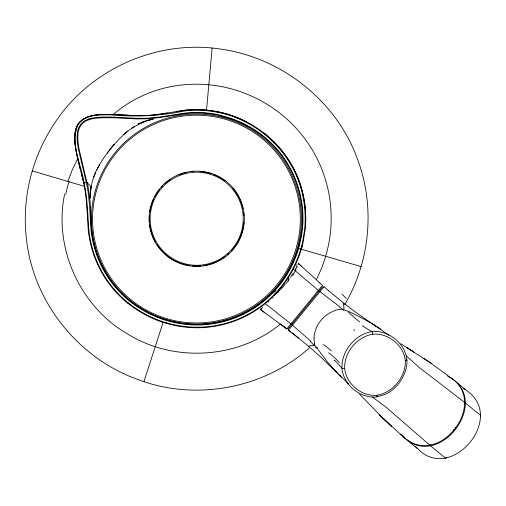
<?xml version="1.0" encoding="UTF-8"?>
<svg xmlns="http://www.w3.org/2000/svg" width="506" height="506" viewBox="0 0 506 506"><rect width="100%" height="100%" fill="white"/><g stroke="black" fill="none" stroke-linecap="round" stroke-linejoin="round"><path stroke-width="0.76" d="M90.46 187.631L91.067 187.302L90.96 186.625L90.087 198.01L90.96 186.625L86.874 182.362M313.929 338.04C314.504 326.661 322.145 316.105 332.531 311.57C340.917 306.819 349.108 311.392 356.692 315.447C364.358 319.254 371.91 323.34 379.051 328.084M206.518 110.15L212.128 48.051M90.353 192.704L91.099 187.005M64.61 194.228C53.396 247.972 80.062 306.737 127.657 334.004C174.228 362.922 238.225 358.811 280.577 323.966M91.067 187.302C93.724 170.832 103.724 156.879 114.192 144.381L107.209 153.122M75.634 129.776C72.864 142.395 77.051 155.184 79.822 167.41M302.449 245.075L302.177 246.112M281.216 287.528A112.737 112.737 0 0 0 301.304 249.205L303.005 242.791L305.181 229.711A108.701 108.701 0 0 0 303.537 196.72C295.498 154.665 260.198 120.175 218.371 111.927A105.849 105.849 0 0 0 205.025 110.017A108.834 108.834 0 0 0 184.829 110.327L156.31 114.672M302.114 246.371L301.31 249.205L298.148 248.269A109.397 109.397 0 0 1 280.254 283.366A104.691 104.691 0 0 1 167.22 320.07M344.75 304.523C370.183 261.279 375.294 206.752 357.672 159.687C336.863 100.922 281.285 57.241 219.762 48.943C155.993 39.462 88.455 69.98 53.813 124.438C32.074 157.467 21.866 198.036 26.28 237.396C32.384 300.608 77.121 357.464 136.721 379.07C194.127 401.536 263.12 389.038 309.147 348.09M116.816 114.622C103.945 114.533 87.405 112.408 78.341 123.679C73.319 131.307 74.502 141.073 75.837 149.605M75.736 129.315L77.02 125.924M325.756 256.314L321.626 268.186L316.408 279.679M143.913 381.657L163.103 322.398M67.918 181.439L71.972 170.541L77.797 158.511M93.73 176.955L95.723 172.034M96.918 169.51L99.461 164.785M77.241 125.558L79.006 122.838L81.283 120.536M296.731 265.017L297.028 264.53M288.781 278.382L288.249 279.185M287.098 328.615L286.832 328.938L322.512 285.346L319.862 283.006M455.096 427.893L455.653 427.159M323.606 287.155L324.011 286.662L328.407 290.507M323.998 286.674L288.42 330.14L293.056 333.701M288.648 329.861L288.42 330.14L298.597 338.052M288.205 328.773L322.626 286.725M453.37 430.043L453.958 429.341M112.383 146.557L119.802 138.385L125.766 132.755L123.521 134.647M278.294 292.145L277.547 292.987M262.804 307.06L260.552 309.628L286.826 328.938L284.018 326.8M127.828 130.978L125.596 132.895L134.292 126.43M112.99 114.736C131.383 98.689 154.64 88.512 178.808 85.369A133.046 133.046 0 0 1 237.447 90.675A139.106 139.106 0 0 1 278.907 112.427A133.318 133.318 0 0 1 325.649 256.283M81.599 120.276L82.908 119.327M131.838 128.119L143.628 121.832L137.841 124.109L153.767 118.556L142.294 121.895M83.25 119.106C89.195 115.45 96.38 114.742 103.199 114.438A127.506 127.063 -2.5 0 1 109.309 114.356M89.164 119.707C82.314 121.37 77.899 127.999 77.93 134.874A40.157 40.138 -41 0 0 77.886 139.232L78.063 142.053A84.097 84.072 -33.7 0 0 78.917 148.384L86.887 182.356M88.942 119.03C82.541 120.649 77.772 126.437 77.399 133.034A37.836 37.817 -62.9 0 0 77.209 139.264M261.336 309.571L260.596 309.653M148.011 120.434L153.565 118.973M88.278 193.279A151.572 151.269 -86.2 0 0 86.343 182.546L86.823 182.432L86.362 182.476L86.007 181.104L78.253 148.498A87.886 87.829 -64.8 0 1 77.456 142.837L77.19 139.264M86.425 182.527L84.154 182.957C81.131 164.178 70.157 144.065 77.741 125.127C84.407 114.318 99.144 114.856 110.276 114.843C135.254 117.101 160.301 116.076 184.886 110.877M86.861 208.181A163.514 163.311 88.8 0 0 83.699 183.102L84.167 183.008M81.561 174.266L83.705 183.102L81.808 175.247M339.899 375.92L327.616 362.195L314.764 345.206L310.38 345.845M167.189 113.078L165.158 113.42M176.101 111.548L180.459 110.871M164.703 113.489C150.187 116.159 135.38 115.931 120.732 114.824M377.141 395.23C392.972 392.529 405.825 376.831 405.338 360.772C403.851 345.225 388.089 332.613 372.625 334.232C356.875 336.838 344.093 352.448 344.656 368.4C346.129 383.883 361.607 396.843 377.141 395.23A2.214 0.531 82.8 0 1 376.742 396.925C359.836 398.728 342.866 384.383 341.892 367.4C341.835 350.12 356.116 333.214 373.504 331.449C390.354 330.658 407.109 345.301 406.988 362.486C406.204 378.507 392.422 395.591 376.192 396.508M181.003 110.795L183.185 110.51M183.729 110.441L184.279 110.378M310.14 345.87L308.477 346.186L320.323 356.629L336.68 372.372M101.371 117.746L112.13 117.715L136.563 118.904L146.898 118.796L159.757 117.582L185.183 113.616A105.583 105.583 0 0 1 204.74 113.325A102.566 102.566 0 0 1 217.656 115.172L220.837 115.887M101.345 117.076L112.161 117.076L136.588 118.315L146.873 118.227L159.687 117.031L185.126 113.072A106.146 106.146 0 0 1 204.785 112.781M109.302 114.388L115.57 114.571M137.006 115.615L131.149 115.4M116.627 114.615L121.883 114.894M117.677 114.666L119.783 114.78M130.143 115.349L126.051 115.128M122.035 114.9L125.943 115.121M84.736 186.436L32.251 170.901M220.97 115.355L217.77 114.634A103.079 103.079 0 0 0 204.785 112.781M298.262 248.301L301.026 235.72L301.88 229.338A105.103 105.103 0 0 0 298.774 191.04A105.893 105.893 0 0 0 285.77 161.718L282.133 156.405M361.126 266.605L301.31 249.205M374.94 325.63L356.275 312.708L343.688 303.151L343.707 304.732M447.475 375.882C491.383 398.684 441.213 468.518 404.889 438.12M448.189 376.445C493.318 399.753 439.1 471.769 403.655 437.064M463.148 388.418L463.863 388.817M372.289 323.657L388.032 334.694M410.834 350.114L413.927 352.075L406.501 347.426L431.276 363.416L448.24 375.876M464.565 389.234C509.156 416.04 449.202 486.886 415.66 446.431M409.651 349.387L400.771 343.757M372.422 397.001L386.521 407.57L429.866 445.261A0.993 0.354 80.1 0 0 430.214 444.799M423.958 358.469L431.276 363.416M339.368 306.421L319.855 291.589A0.993 0.753 39.3 0 0 318.654 291.576A0.993 0.746 39.3 0 0 318.312 290.343L293.018 268.882M260.52 309.59L264.423 312.404M362.486 325.687L363.061 326.104A78.727 9.62 46.1 0 0 368.4 329.621L371.891 331.601A2.214 0.531 82.8 0 1 372.625 334.232M280.975 324.517L284.106 326.87M375.743 326.243L376.16 326.56M375.541 326.085L375.136 325.782M264.916 303.328L290.899 323.834A0.993 0.746 39.3 0 0 292.183 323.916M263.93 133.008L265.277 134.065M292.86 333.549L308.489 346.205M343.719 303.164L328.223 290.343M348.919 384.022L348.153 383.415M457.506 383.168L465.4 389.512M265.372 134.147L265.467 134.223A108.126 108.126 0 0 1 305.472 225.183M347.774 383.105L334.219 370.164M417.178 448.43L409.398 441.94M388.406 335.01L388.779 335.32M404.964 438.19L403.061 436.514M406.539 359.703L406.925 360.051A2.214 0.531 -4.2 0 1 405.338 360.772M339.918 375.224L340.797 376.002M401.119 434.894L382.188 417.539L359.564 394.123M319.95 283.082L298.198 263.24M334.276 360.152L334.801 360.633M298.268 263.303L301.772 266.548M310.823 341.297L292.43 325.105A0.993 0.753 39.3 0 1 292.177 323.929M403.756 437.102L400.803 434.167M403.168 436.539L401.498 434.762M406.147 355.8L419.291 367.533L464.805 402.574A0.993 0.354 -1.5 0 1 464.426 403.01M282.569 156.082L286.225 161.42A106.437 106.437 0 0 1 299.299 190.901A105.646 105.646 0 0 1 302.417 229.389L301.563 235.809L298.654 248.414A109.492 109.492 0 0 1 280.666 283.708A105.292 105.292 0 0 1 167.056 320.627M314.764 345.206L314.359 343.599M80.03 168.226L81.08 172.331M79.765 167.189L80.321 169.371M81.068 172.306L81.333 173.349M81.314 173.286L81.592 174.355M79.568 166.43L76.577 153.603M88.265 193.279L89.575 205.942L91.01 230.319M91.548 230.255L90.251 207.789M88.809 230.559L87.506 208.149M88.253 230.616L86.95 208.181M343.732 304.966L343.979 309.514M65.729 194.468A115.419 108.739 -85.2 0 1 68.98 181.806M156.31 114.698A139.928 139.789 -10.7 0 1 137.006 115.646M76.438 152.654A128.043 127.556 81.4 0 1 75.881 149.599M184.266 110.251A109.106 109.106 0 0 1 246.517 121.978M464.476 402.953A0.993 0.354 -1.5 0 1 465.52 403.149L480.555 415.312A2.214 0.784 -1.6 0 1 480.422 415.97M430.17 444.863A0.993 0.354 80.1 0 0 430.574 445.849L445.463 458.183A2.214 0.784 80.2 0 0 446.165 457.652M343.77 309.944A155.342 123.325 45.3 0 1 339.134 306.845M346.256 298.458A78.828 15.25 49.8 0 1 342.1 294.144M379.12 328.046A80.018 38.911 21.2 0 1 380.86 329.229M353.852 329.558A51.688 1.448 66 0 1 354.421 330.791M323.435 344.529A78.828 27.982 22.2 0 1 331.411 350.93M310.425 341.632A155.342 122.344 33.6 0 1 314.359 345.516M314.542 343.511A24.598 18.836 -52.9 0 1 314.175 337.989M315.371 347.742A51.688 2.726 7.2 0 1 317.831 347.856M341.411 377.312A80.018 38.785 57.4 0 1 339.918 375.838M328.653 352.752A61.118 10.265 29.8 0 1 339.279 362.511M334.896 360.689A78.727 9.633 32.5 0 1 339.349 365.199L341.936 368.204A2.214 0.531 -4.2 0 0 344.656 368.4M359.69 321.924A61.118 7.799 46.6 0 1 348.267 312.038M288.211 281.216A26.135 0.392 -59.5 0 1 288.787 280.248M292.791 275.681A37.52 1.758 -65.9 0 1 296.225 268.964M298.281 264.088A39.436 2.277 -68.1 0 1 298.249 264.328M297.142 266.814A37.944 2.252 -67.7 0 1 296.997 267.339M268.933 301.367A23.124 0.746 -43.1 0 1 268.231 301.993M273.158 297.806A23.908 0.329 -39.8 0 1 272.715 298.167M276.004 290.425A28.564 1.632 -44.5 0 1 273.329 292.999M277.339 292.253A33.282 7.786 -50.2 0 1 274.511 295.308M281.431 288.116A35.123 10.133 -51 0 1 278.199 291.937M285.517 283.739A35.129 10.506 -51 0 1 282.082 288.218M289.337 278.869A33.396 8.792 -51.3 0 1 286.269 283.335M293.113 273.082A29.702 5.629 -52.6 0 1 290.501 277.396M297.085 265.701A24.794 2.416 -55.4 0 1 295.384 269.243M260.868 308.59A26.793 0.67 -38.6 0 1 261.121 308.331M87.26 182.337A165.013 164.709 -83.5 0 1 90.511 207.776M131.686 302.797A105.406 105.406 0 0 1 91.067 230.312M167.037 320.696A109.492 109.492 0 0 1 131.737 302.733M129.953 300.747A104.767 104.767 0 0 1 91.649 230.249M167.182 320.184A109.397 109.397 0 0 1 129.998 300.697M220.799 116.045A107.076 107.076 0 0 1 282.19 156.36M89.126 119.555A50.695 50.676 -71.7 0 1 101.377 117.86M220.926 115.52A107.62 107.62 0 0 1 282.633 156.038M88.904 118.878A51.549 51.517 -37.8 0 1 101.345 117.19M184.886 110.884A108.259 108.259 0 0 1 204.981 110.574A105.305 105.305 0 0 1 218.257 112.477C259.869 120.687 294.992 154.994 302.986 196.828A108.139 108.139 0 0 1 304.618 229.654L302.461 242.665L300.773 249.047A112.161 112.161 0 0 1 280.779 287.174A107.493 107.493 0 0 1 166.43 322.739M166.398 322.834A112.168 112.168 0 0 1 128.271 302.841M128.22 302.898A107.519 107.519 0 0 1 88.911 230.546M84.148 183.008A162.755 162.445 89.1 0 1 87.355 208.156M281.197 287.509A108.056 108.056 0 0 1 166.265 323.277M166.24 323.372A112.737 112.737 0 0 1 127.917 303.284M127.873 303.334A108.082 108.082 0 0 1 88.354 230.603M243.905 222.153A47.336 47.336 0 0 1 231.546 250.78M228.68 253.645A47.336 47.336 0 0 1 227.668 254.543M225.575 256.251A47.336 47.336 0 0 1 203.406 265.612M200.718 265.916A47.336 47.336 0 0 1 192.615 265.916M189.933 265.606A47.336 47.336 0 0 1 156.86 244.328M155.462 242.013A47.336 47.336 0 0 1 149.744 224.797M149.472 222.109A47.336 47.336 0 0 1 149.479 215.354M149.839 211.995A47.336 47.336 0 0 1 153.641 199.073M154.836 196.644A47.336 47.336 0 0 1 159.219 189.832M161.382 187.233A47.336 47.336 0 0 1 162.293 186.24M164.703 183.868A47.336 47.336 0 0 1 169.991 179.668M178.909 174.886A47.336 47.336 0 0 1 186.651 172.495M191.989 171.654A47.336 47.336 0 0 1 193.336 171.54M200.091 171.54A47.336 47.336 0 0 1 211.337 173.748M213.886 174.652A47.336 47.336 0 0 1 225.075 180.876M232.918 188.289A47.336 47.336 0 0 1 242.95 208.719M243.639 212.71A47.336 47.336 0 0 1 243.905 215.404M388.893 423.845L379.576 414.952L391.549 426.406L388.893 423.845M171.698 258.009A46.533 46.533 0 0 0 243.184 220.774A46.533 46.533 0 0 0 175.19 177.486A46.533 46.533 0 0 0 171.698 258.009M171.104 258.939A47.64 47.64 0 0 0 244.284 220.818A47.64 47.64 0 0 0 174.678 176.505A47.64 47.64 0 0 0 171.104 258.939M139.865 307.54A105.001 105.001 0 0 0 301.323 223.829A105.001 105.001 0 0 0 148.1 125.855A105.001 105.001 0 0 0 139.865 307.54M140.459 306.611A103.894 103.894 0 0 0 300.216 223.778A103.894 103.894 0 0 0 148.606 126.842A103.894 103.894 0 0 0 140.459 306.611"/></g></svg>
